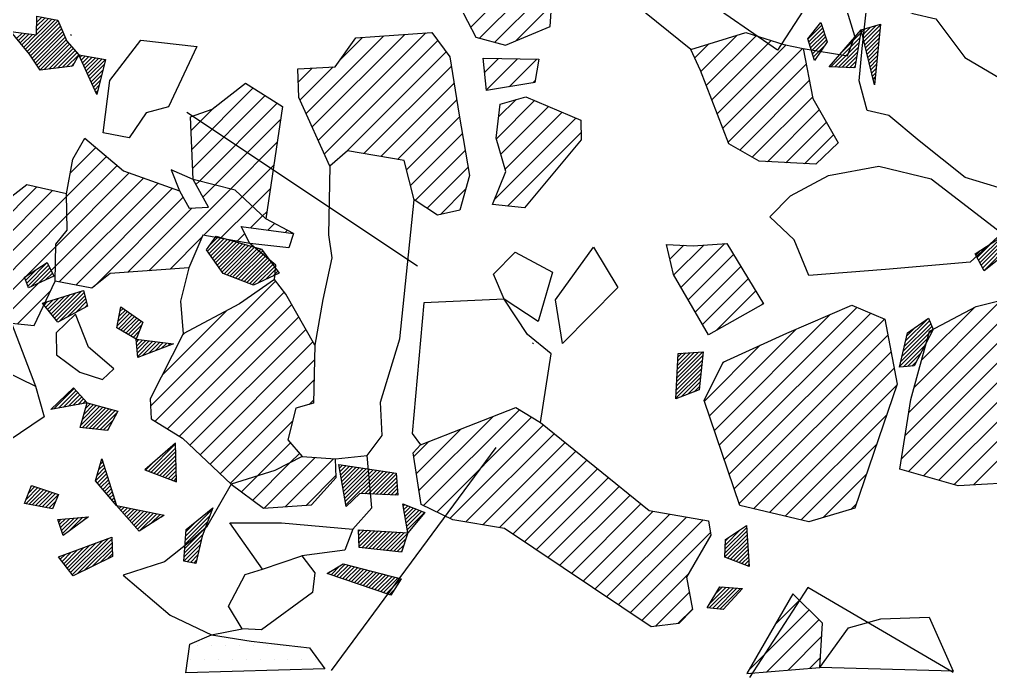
# Model space of a CAD drawing. Header units: metres. Extents: x -207 to 1, y -1800 to -1482.
# Drawn here: x -156.1 to -68.5, y -1800.4 to -1741 of the extents above; entities that cross this region are included whole.
import ezdxf

# ---------------------------------------------------------------- set-up
doc = ezdxf.new("R2010")
doc.units = ezdxf.units.M
doc.header["$LTSCALE"] = 25
doc.header["$MEASUREMENT"] = 0
doc.linetypes.add('STRICHPUNKTX2', pattern=[2, 1, -0.5, 0, -0.5])
doc.layers.get('0').update_dxf_attribs({"linetype": 'CONTINUOUS'})
for name, color, linetype in [('FEUER', 1, 'CONTINUOUS'), ('GRABUNGSGRENZE', 3, 'STRICHPUNKTX2'), ('KNOCHEN', 2, 'CONTINUOUS'), ('STEINE', 4, 'CONTINUOUS'), ('STEINESCHRAFF', 4, 'CONTINUOUS')]:
    doc.layers.add(name, color=color, linetype=linetype)

# ---------------------------------------------------------------- blocks, each defined once
blk = doc.blocks.new('*X2')
at = {"color": 0}
for p, q in [((-155.551, -1743.713), (-152.883, -1741.044)), ((-155.392, -1743.907), (-152.608, -1741.123)), ((-155.232, -1744.101), (-152.501, -1741.37)), ((-155.085, -1744.307), (-152.395, -1741.617)), ((-154.566, -1742.374), (-153.179, -1740.988)), ((-154.554, -1742.008), (-153.476, -1740.931)), ((-154.542, -1741.643), (-153.773, -1740.874)), ((-154.53, -1741.278), (-154.07, -1740.817)), ((-156.348, -1742.743), (-155.853, -1742.247)), ((-156.189, -1742.937), (-155.541, -1742.289)), ((-156.03, -1743.131), (-155.23, -1742.331)), ((-155.87, -1743.325), (-154.918, -1742.373)), ((-155.711, -1743.519), (-154.607, -1742.415)), ((-154.942, -1744.518), (-152.289, -1741.865)), ((-154.8, -1744.729), (-152.182, -1742.112)), ((-154.657, -1744.94), (-152.076, -1742.359)), ((-154.515, -1745.151), (-151.97, -1742.607)), ((-154.372, -1745.362), (-151.864, -1742.854)), ((-154.23, -1745.573), (-151.731, -1743.075)), ((-153.853, -1745.55), (-151.566, -1743.264)), ((-153.451, -1745.502), (-151.402, -1743.453)), ((-153.049, -1745.453), (-151.237, -1743.642)), ((-152.647, -1745.405), (-151.073, -1743.831)), ((-152.245, -1745.356), (-150.908, -1744.02)), ((-151.843, -1745.308), (-150.743, -1744.208)), ((-150.63, -1744.448), (-150.45, -1744.269)), ((-151.441, -1745.259), (-151.144, -1744.962)), ((-150.519, -1744.691), (-150.149, -1744.321)), ((-150.409, -1744.934), (-149.847, -1744.373)), ((-150.298, -1745.177), (-149.546, -1744.425)), ((-150.188, -1745.421), (-149.244, -1744.477)), ((-150.077, -1745.664), (-148.942, -1744.529)), ((-149.967, -1745.907), (-148.641, -1744.581)), ((-149.856, -1746.15), (-148.339, -1744.633)), ((-149.746, -1746.393), (-148.44, -1745.087)), ((-149.635, -1746.636), (-148.554, -1745.555)), ((-149.525, -1746.879), (-148.668, -1746.022)), ((-149.414, -1747.122), (-148.782, -1746.49)), ((-149.304, -1747.365), (-148.897, -1746.958)), ((-149.193, -1747.608), (-149.011, -1747.426)), ((-139.117, -1761.927), (-137.889, -1760.699)), ((-138.973, -1762.137), (-137.615, -1760.778)), ((-138.881, -1761.337), (-138.163, -1760.62)), ((-138.829, -1762.346), (-137.341, -1760.858)), ((-138.685, -1762.556), (-137.067, -1760.937)), ((-138.541, -1762.765), (-136.792, -1761.017)), ((-138.397, -1762.975), (-136.518, -1761.096)), ((-138.253, -1763.184), (-136.244, -1761.176)), ((-138.109, -1763.394), (-135.97, -1761.255)), ((-137.965, -1763.603), (-135.696, -1761.335)), ((-137.821, -1763.813), (-135.422, -1761.414)), ((-137.637, -1763.982), (-135.148, -1761.493)), ((-137.379, -1764.078), (-134.874, -1761.573)), ((-137.122, -1764.174), (-134.6, -1761.652)), ((-136.864, -1764.27), (-134.326, -1761.732)), ((-136.607, -1764.366), (-134.139, -1761.898)), ((-136.349, -1764.462), (-133.989, -1762.102)), ((-136.091, -1764.558), (-133.839, -1762.306)), ((-135.834, -1764.654), (-133.689, -1762.51)), ((-155.533, -1764.554), (-154.529, -1763.55)), ((-155.438, -1764.813), (-153.581, -1762.956)), ((-155.343, -1765.072), (-153.464, -1763.192)), ((-155.052, -1765.134), (-153.346, -1763.428)), ((-135.576, -1764.75), (-133.54, -1762.714)), ((-135.319, -1764.846), (-133.39, -1762.917)), ((-135.061, -1764.942), (-133.24, -1763.121)), ((-134.549, -1764.784), (-133.09, -1763.325)), ((-133.889, -1764.477), (-132.941, -1763.529)), ((-155.628, -1764.295), (-155.53, -1764.198)), ((-154.392, -1764.828), (-153.229, -1763.664)), ((-153.733, -1764.522), (-153.111, -1763.901)), ((-153.073, -1764.216), (-152.994, -1764.137)), ((-133.23, -1764.171), (-132.791, -1763.733)), ((-153.557, -1767.175), (-152.544, -1766.162)), ((-153.399, -1767.37), (-152.026, -1765.997)), ((-153.24, -1767.565), (-151.508, -1765.833)), ((-153.081, -1767.76), (-150.991, -1765.669)), ((-152.922, -1767.954), (-150.473, -1765.505)), ((-152.764, -1768.149), (-150.269, -1765.655)), ((-152.52, -1768.259), (-150.199, -1765.938)), ((-153.875, -1766.785), (-153.579, -1766.49)), ((-153.716, -1766.98), (-153.062, -1766.326)), ((-151.758, -1767.851), (-150.129, -1766.222)), ((-150.997, -1767.443), (-150.059, -1766.505)), ((-150.236, -1767.035), (-149.989, -1766.788)), ((-147.024, -1767.359), (-146.749, -1767.084)), ((-147.275, -1768.671), (-146.123, -1767.519)), ((-147.191, -1768.233), (-146.331, -1767.374)), ((-147.171, -1768.92), (-145.914, -1767.664)), ((-147.107, -1767.796), (-146.54, -1767.229)), ((-146.949, -1769.052), (-145.706, -1767.809)), ((-146.726, -1769.183), (-145.497, -1767.954)), ((-146.504, -1769.314), (-145.289, -1768.099)), ((-146.282, -1769.446), (-145.08, -1768.244)), ((-146.06, -1769.577), (-145.044, -1768.561)), ((-145.838, -1769.708), (-145.282, -1769.153)), ((-145.615, -1769.84), (-145.52, -1769.745)), ((-145.546, -1770.124), (-145.32, -1769.898)), ((-145.516, -1770.448), (-145.005, -1769.936)), ((-145.487, -1770.772), (-144.69, -1769.975)), ((-145.457, -1771.096), (-144.376, -1770.014)), ((-145.427, -1771.419), (-144.061, -1770.053)), ((-145, -1771.346), (-143.746, -1770.092)), ((-144.431, -1771.131), (-143.432, -1770.131)), ((-143.863, -1770.915), (-143.117, -1770.17)), ((-143.294, -1770.7), (-142.802, -1770.208)), ((-142.725, -1770.485), (-142.487, -1770.247)), ((-152.98, -1776.143), (-151.152, -1774.316)), ((-152.546, -1776.063), (-150.983, -1774.5)), ((-152.112, -1775.983), (-150.813, -1774.684)), ((-151.678, -1775.902), (-150.644, -1774.868)), ((-151.244, -1775.822), (-150.475, -1775.053)), ((-150.81, -1775.742), (-150.305, -1775.237)), ((-150.397, -1777.096), (-149.128, -1775.827)), ((-150.376, -1775.661), (-150.136, -1775.421)), ((-150.263, -1776.609), (-149.404, -1775.75)), ((-150.129, -1776.121), (-149.681, -1775.673)), ((-149.995, -1775.633), (-149.957, -1775.595)), ((-150.531, -1777.584), (-148.852, -1775.905)), ((-150.448, -1777.855), (-148.576, -1775.982)), ((-150.129, -1777.889), (-148.3, -1776.06)), ((-149.809, -1777.923), (-148.024, -1776.137)), ((-149.49, -1777.957), (-147.747, -1776.214)), ((-149.17, -1777.991), (-147.471, -1776.292)), ((-148.85, -1778.025), (-147.259, -1776.433)), ((-148.531, -1778.058), (-147.661, -1777.189)), ((-148.211, -1778.092), (-148.063, -1777.944)), ((-144.454, -1781.759), (-142.006, -1779.312)), ((-144.197, -1781.856), (-141.997, -1779.656)), ((-143.94, -1781.953), (-141.987, -1780)), ((-148.807, -1781.163), (-148.576, -1780.932)), ((-148.667, -1780.669), (-148.661, -1780.663)), ((-144.71, -1781.662), (-144.093, -1781.046)), ((-143.683, -1782.05), (-141.978, -1780.344)), ((-143.427, -1782.147), (-141.969, -1780.688)), ((-143.17, -1782.244), (-141.959, -1781.033)), ((-149.229, -1782.645), (-148.322, -1781.739)), ((-149.088, -1782.151), (-148.407, -1781.47)), ((-148.948, -1781.657), (-148.492, -1781.201)), ((-142.913, -1782.341), (-141.95, -1781.377)), ((-142.657, -1782.437), (-141.94, -1781.721)), ((-149.069, -1782.839), (-148.238, -1782.008)), ((-148.906, -1783.03), (-148.153, -1782.277)), ((-148.743, -1783.22), (-148.069, -1782.546)), ((-148.58, -1783.411), (-147.984, -1782.815)), ((-142.4, -1782.534), (-141.931, -1782.065)), ((-142.143, -1782.631), (-141.922, -1782.409)), ((-155.529, -1784.703), (-154.16, -1783.334)), ((-155.49, -1784.31), (-154.425, -1783.245)), ((-155.275, -1783.742), (-154.69, -1783.157)), ((-155.231, -1784.758), (-153.896, -1783.423)), ((-155.061, -1783.174), (-154.954, -1783.068)), ((-154.933, -1784.814), (-153.631, -1783.512)), ((-154.635, -1784.869), (-153.366, -1783.601)), ((-154.336, -1784.925), (-153.102, -1783.69)), ((-148.417, -1783.601), (-147.899, -1783.084)), ((-148.253, -1783.791), (-147.815, -1783.353)), ((-148.09, -1783.982), (-147.73, -1783.622)), ((-154.038, -1784.98), (-152.837, -1783.779)), ((-153.74, -1785.036), (-152.572, -1783.868)), ((-153.442, -1785.091), (-152.825, -1784.474)), ((-147.927, -1784.172), (-147.645, -1783.891)), ((-147.764, -1784.363), (-147.561, -1784.159)), ((-147.601, -1784.553), (-147.476, -1784.428)), ((-153.144, -1785.146), (-153.106, -1785.109)), ((-147.438, -1784.743), (-147.392, -1784.697)), ((-147.273, -1784.933), (-147.221, -1784.88)), ((-147.107, -1785.12), (-146.927, -1784.94)), ((-146.941, -1785.308), (-146.634, -1785)), ((-146.775, -1785.495), (-146.34, -1785.06)), ((-146.609, -1785.683), (-146.047, -1785.12)), ((-146.443, -1785.871), (-145.753, -1785.181)), ((-146.277, -1786.058), (-145.46, -1785.241)), ((-146.111, -1786.246), (-145.166, -1785.301)), ((-145.945, -1786.433), (-144.873, -1785.361)), ((-145.779, -1786.621), (-144.579, -1785.421)), ((-145.613, -1786.808), (-144.286, -1785.481)), ((-141.095, -1787.593), (-138.682, -1785.18)), ((-152.552, -1786.322), (-152.327, -1786.097)), ((-152.466, -1786.59), (-151.938, -1786.062)), ((-152.381, -1786.858), (-151.55, -1786.027)), ((-152.295, -1787.126), (-151.161, -1785.992)), ((-152.209, -1787.394), (-150.772, -1785.957)), ((-151.645, -1787.183), (-150.384, -1785.922)), ((-150.335, -1786.227), (-149.995, -1785.886)), ((-145.447, -1786.996), (-143.992, -1785.541)), ((-145.192, -1787.094), (-143.699, -1785.601)), ((-144.228, -1786.484), (-143.405, -1785.661)), ((-143.264, -1785.873), (-143.112, -1785.721)), ((-141.151, -1788.356), (-139.12, -1786.326)), ((-141.123, -1787.975), (-138.901, -1785.753)), ((-141.067, -1787.211), (-140.135, -1786.279)), ((-141.179, -1788.738), (-139.339, -1786.898)), ((-151.473, -1790.9), (-148.607, -1788.034)), ((-151.318, -1791.098), (-148.046, -1787.827)), ((-150.879, -1791.013), (-147.753, -1787.887)), ((-141.235, -1789.501), (-139.697, -1787.963)), ((-141.207, -1789.12), (-139.558, -1787.471)), ((-152.095, -1790.108), (-150.852, -1788.865)), ((-151.939, -1790.306), (-150.291, -1788.657)), ((-151.784, -1790.504), (-149.73, -1788.45)), ((-151.629, -1790.702), (-149.168, -1788.242)), ((-150.185, -1790.673), (-147.743, -1788.231)), ((-149.492, -1790.333), (-147.734, -1788.575)), ((-148.799, -1789.993), (-147.725, -1788.919)), ((-141.264, -1789.883), (-139.804, -1788.423)), ((-140.967, -1789.94), (-139.91, -1788.883)), ((-152.561, -1789.513), (-152.535, -1789.487)), ((-152.406, -1789.711), (-151.974, -1789.28)), ((-152.25, -1789.91), (-151.413, -1789.072)), ((-148.105, -1789.654), (-147.715, -1789.264)), ((-140.671, -1789.997), (-140.017, -1789.343)), ((-140.374, -1790.055), (-140.123, -1789.803))]:
    blk.add_line(p, q, dxfattribs=at)
blk = doc.blocks.new('*X3')
at = {"color": 0}
for p, q in [((-96.787, -1773.691), (-94.44, -1771.343)), ((-96.768, -1773.318), (-94.454, -1771.004)), ((-96.749, -1772.945), (-94.833, -1771.029)), ((-96.729, -1772.572), (-95.211, -1771.054)), ((-96.71, -1772.199), (-95.59, -1771.079)), ((-96.69, -1771.826), (-95.968, -1771.104)), ((-96.671, -1771.453), (-96.347, -1771.129)), ((-96.826, -1774.437), (-94.524, -1772.135)), ((-96.807, -1774.064), (-94.482, -1771.739)), ((-96.865, -1775.183), (-94.608, -1772.926)), ((-96.846, -1774.81), (-94.566, -1772.531)), ((-96.383, -1775.054), (-94.651, -1773.322)), ((-95.805, -1774.831), (-94.693, -1773.718)), ((-95.228, -1774.607), (-94.735, -1774.114)), ((-127.27, -1781.193), (-127.245, -1781.168)), ((-127.218, -1781.494), (-126.938, -1781.214)), ((-127.166, -1781.796), (-126.631, -1781.261)), ((-127.114, -1782.097), (-126.324, -1781.307)), ((-127.061, -1782.398), (-126.016, -1781.353)), ((-127.009, -1782.7), (-125.709, -1781.4)), ((-126.957, -1783.001), (-125.402, -1781.446)), ((-126.905, -1783.302), (-125.095, -1781.492)), ((-126.852, -1783.604), (-124.787, -1781.539)), ((-126.8, -1783.905), (-124.48, -1781.585)), ((-126.748, -1784.206), (-124.173, -1781.631)), ((-126.696, -1784.507), (-123.866, -1781.678)), ((-126.643, -1784.809), (-123.558, -1781.724)), ((-125.264, -1783.783), (-123.251, -1781.77)), ((-124.926, -1783.799), (-122.944, -1781.816)), ((-124.589, -1783.815), (-122.637, -1781.863)), ((-124.251, -1783.831), (-122.329, -1781.909)), ((-123.913, -1783.847), (-122.102, -1782.035)), ((-123.576, -1783.862), (-122.078, -1782.364)), ((-123.238, -1783.878), (-122.053, -1782.693)), ((-122.9, -1783.894), (-122.028, -1783.022)), ((-122.563, -1783.91), (-122.004, -1783.351)), ((-122.225, -1783.926), (-121.979, -1783.68)), ((-121.462, -1784.931), (-121.311, -1784.78)), ((-121.41, -1785.232), (-121.057, -1784.879)), ((-121.357, -1785.533), (-120.802, -1784.978)), ((-121.305, -1785.834), (-120.547, -1785.076)), ((-121.252, -1786.135), (-120.292, -1785.175)), ((-121.2, -1786.436), (-120.037, -1785.274)), ((-121.147, -1786.737), (-119.782, -1785.372)), ((-121.095, -1787.038), (-119.527, -1785.471)), ((-125.493, -1787.194), (-125.359, -1787.06)), ((-125.483, -1787.537), (-125.026, -1787.08)), ((-125.472, -1787.88), (-124.692, -1787.1)), ((-125.462, -1788.224), (-124.358, -1787.12)), ((-125.452, -1788.567), (-124.025, -1787.14)), ((-125.197, -1788.666), (-123.691, -1787.16)), ((-124.878, -1788.7), (-123.357, -1787.18)), ((-124.559, -1788.735), (-123.024, -1787.199)), ((-124.24, -1788.77), (-122.69, -1787.219)), ((-123.922, -1788.805), (-122.356, -1787.239)), ((-92.434, -1789.137), (-90.463, -1787.166)), ((-92.422, -1788.771), (-90.486, -1786.835)), ((-92.409, -1788.405), (-91.03, -1787.025)), ((-123.603, -1788.839), (-122.023, -1787.259)), ((-123.284, -1788.874), (-121.689, -1787.279)), ((-122.965, -1788.909), (-121.355, -1787.299)), ((-122.646, -1788.943), (-121.059, -1787.356)), ((-122.327, -1788.978), (-121.23, -1787.88)), ((-92.447, -1789.503), (-90.441, -1787.497)), ((-92.396, -1788.038), (-92.109, -1787.752)), ((-92.208, -1789.618), (-90.419, -1787.829)), ((-122.009, -1789.013), (-121.401, -1788.405)), ((-121.69, -1789.048), (-121.572, -1788.929)), ((-91.951, -1789.714), (-90.397, -1788.16)), ((-91.694, -1789.811), (-90.374, -1788.491)), ((-91.437, -1789.907), (-90.352, -1788.823)), ((-91.179, -1790.003), (-90.33, -1789.154)), ((-90.922, -1790.1), (-90.307, -1789.485)), ((-90.665, -1790.196), (-90.285, -1789.816)), ((-127.985, -1791.1), (-127.184, -1790.3)), ((-127.722, -1791.19), (-126.698, -1790.167)), ((-127.458, -1791.28), (-126.417, -1790.239)), ((-127.195, -1791.37), (-126.136, -1790.312)), ((-126.931, -1791.46), (-125.855, -1790.384)), ((-126.668, -1791.55), (-125.574, -1790.456)), ((-126.404, -1791.641), (-125.292, -1790.529)), ((-126.141, -1791.731), (-125.011, -1790.601)), ((-125.877, -1791.821), (-124.73, -1790.673)), ((-125.614, -1791.911), (-124.449, -1790.746)), ((-90.408, -1790.292), (-90.263, -1790.148)), ((-128.249, -1791.01), (-128.078, -1790.839)), ((-125.35, -1792.001), (-124.167, -1790.818)), ((-125.086, -1792.091), (-123.886, -1790.89)), ((-124.823, -1792.181), (-123.605, -1790.963)), ((-124.559, -1792.271), (-123.324, -1791.035)), ((-124.296, -1792.361), (-123.043, -1791.107)), ((-124.032, -1792.451), (-122.761, -1791.18)), ((-123.769, -1792.541), (-122.48, -1791.252)), ((-123.505, -1792.631), (-122.199, -1791.324)), ((-123.242, -1792.721), (-121.918, -1791.397)), ((-122.978, -1792.811), (-121.738, -1791.57)), ((-93.861, -1794.099), (-92.019, -1792.257)), ((-93.82, -1793.705), (-92.347, -1792.232)), ((-93.542, -1794.134), (-91.691, -1792.283)), ((-93.295, -1792.827), (-92.675, -1792.207)), ((-93.223, -1794.169), (-91.362, -1792.308)), ((-92.905, -1794.203), (-91.034, -1792.333)), ((-122.715, -1792.901), (-122.324, -1792.51))]:
    blk.add_line(p, q, dxfattribs=at)
blk = doc.blocks.new('*X4')
at = {"color": 0}
for p, q in [((-84.975, -1742.787), (-83.721, -1741.533)), ((-79.977, -1742.739), (-78.811, -1741.572)), ((-79.908, -1743.023), (-78.434, -1741.549)), ((-84.89, -1743.056), (-83.635, -1741.801)), ((-84.806, -1743.325), (-83.55, -1742.068)), ((-84.722, -1743.594), (-83.464, -1742.336)), ((-81.793, -1743.847), (-80.217, -1742.271)), ((-80.117, -1742.171), (-79.809, -1741.864)), ((-80.047, -1742.455), (-79.31, -1741.718)), ((-79.838, -1743.307), (-78.472, -1741.94)), ((-79.769, -1743.591), (-78.509, -1742.331)), ((-84.637, -1743.863), (-83.378, -1742.604)), ((-84.553, -1744.133), (-83.292, -1742.871)), ((-82.887, -1745.295), (-80.288, -1742.696)), ((-82.549, -1745.31), (-80.358, -1743.12)), ((-79.699, -1743.875), (-78.546, -1742.722)), ((-79.629, -1744.159), (-78.584, -1743.113)), ((-84.469, -1744.402), (-83.515, -1743.449)), ((-82.211, -1745.326), (-80.429, -1743.544)), ((-81.873, -1745.342), (-80.499, -1743.968)), ((-79.56, -1744.443), (-78.621, -1743.504)), ((-79.49, -1744.727), (-78.659, -1743.895)), ((-79.421, -1745.011), (-78.696, -1744.286)), ((-84.384, -1744.671), (-84.233, -1744.519)), ((-81.535, -1745.358), (-80.57, -1744.392)), ((-81.198, -1745.373), (-80.64, -1744.816)), ((-79.351, -1745.295), (-78.733, -1744.677)), ((-79.281, -1745.579), (-78.771, -1745.068)), ((-80.86, -1745.389), (-80.711, -1745.24)), ((-79.212, -1745.862), (-78.808, -1745.459)), ((-79.142, -1746.146), (-78.845, -1745.85)), ((-79.073, -1746.43), (-78.883, -1746.241)), ((-79.003, -1746.714), (-78.92, -1746.632)), ((-69.565, -1762.733), (-67.421, -1760.588)), ((-69.443, -1762.964), (-67.211, -1760.731)), ((-69.81, -1762.271), (-69.369, -1761.829)), ((-69.688, -1762.502), (-68.395, -1761.209)), ((-69.32, -1763.195), (-67.096, -1760.971)), ((-69.198, -1763.426), (-66.982, -1761.21)), ((-69.075, -1763.657), (-66.868, -1761.449)), ((-76.476, -1771.411), (-73.786, -1768.721)), ((-76.367, -1770.948), (-73.887, -1768.468)), ((-76.258, -1770.486), (-73.987, -1768.215)), ((-76.149, -1770.023), (-74.143, -1768.017)), ((-76.04, -1769.56), (-75.319, -1768.84)), ((-76.694, -1772.336), (-74.018, -1769.66)), ((-76.585, -1771.873), (-73.685, -1768.974)), ((-76.348, -1772.343), (-74.399, -1770.394)), ((-75.966, -1772.315), (-74.779, -1771.128)), ((-75.583, -1772.286), (-75.16, -1771.862))]:
    blk.add_line(p, q, dxfattribs=at)
blk = doc.blocks.new('*X13')
at = {"color": 0}
for p, q in [((-115.374, -1741.719), (-107.607, -1733.953)), ((-114.584, -1742.698), (-107.932, -1736.046)), ((-113.194, -1743.075), (-108.025, -1737.906)), ((-111.278, -1742.926), (-108.096, -1739.745)), ((-108.255, -1741.671), (-108.205, -1741.621)), ((-130.23, -1749.505), (-123.23, -1742.505)), ((-129.68, -1750.722), (-121.324, -1742.367)), ((-129.13, -1751.94), (-119.418, -1742.228)), ((-94.619, -1745.714), (-91.352, -1742.446)), ((-94.128, -1746.99), (-89.631, -1742.493)), ((-128.58, -1753.157), (-118.353, -1742.931)), ((-127.17, -1744.676), (-125.136, -1742.643)), ((-95.169, -1744.496), (-93.902, -1743.229)), ((-93.636, -1748.266), (-88.287, -1742.917)), ((-93.145, -1749.542), (-86.927, -1743.325)), ((-126.689, -1753.034), (-117.601, -1743.947)), ((-92.653, -1750.819), (-85.464, -1743.63)), ((-114.12, -1745.769), (-112.886, -1744.535)), ((-113.955, -1747.372), (-111.157, -1744.574)), ((-111.904, -1747.089), (-109.428, -1744.613)), ((-92.162, -1752.095), (-85.12, -1745.054)), ((-130.94, -1746.679), (-129.675, -1745.414)), ((-130.781, -1748.287), (-127.798, -1745.305)), ((-125.012, -1753.125), (-117.131, -1745.244)), ((-123.503, -1753.385), (-116.883, -1746.764)), ((-109.793, -1746.746), (-109.565, -1746.517)), ((-91.106, -1752.807), (-84.837, -1746.538)), ((-140.539, -1752.742), (-134.998, -1747.202)), ((-140.465, -1754.436), (-133.916, -1747.887)), ((-139.856, -1755.595), (-132.834, -1748.573)), ((-121.995, -1753.644), (-116.636, -1748.285)), ((-113.07, -1751.79), (-109.614, -1748.334)), ((-112.863, -1749.815), (-111.288, -1748.24)), ((-89.985, -1753.454), (-84.554, -1748.022)), ((-140.612, -1751.048), (-138.506, -1748.941)), ((-112.677, -1753.164), (-108.374, -1748.862)), ((-112.284, -1754.539), (-107.134, -1749.389)), ((-88.621, -1753.857), (-83.94, -1749.176)), ((-138.452, -1755.959), (-132.551, -1750.058)), ((-121.167, -1754.584), (-116.388, -1749.804)), ((-113.227, -1757.25), (-105.893, -1749.917)), ((-86.941, -1753.945), (-83.295, -1750.299)), ((-120.804, -1755.989), (-116.134, -1751.318)), ((-112.063, -1757.854), (-105.432, -1751.223)), ((-137.048, -1756.322), (-132.86, -1752.134)), ((-85.261, -1754.033), (-82.651, -1751.423)), ((-120.386, -1757.338), (-115.88, -1752.832)), ((-135.989, -1757.031), (-133.168, -1754.211)), ((-119.322, -1758.042), (-115.627, -1754.346)), ((-162.107, -1765.471), (-153.098, -1756.462)), ((-161.928, -1763.525), (-154.534, -1756.131)), ((-135.073, -1757.883), (-133.477, -1756.287)), ((-118.123, -1758.611), (-115.852, -1756.339)), ((-161.758, -1766.891), (-151.832, -1756.965)), ((-160.926, -1767.826), (-151.809, -1758.709)), ((-134.157, -1758.735), (-133.786, -1758.364)), ((-159.384, -1768.052), (-152.82, -1761.488)), ((-97.411, -1762.648), (-96.156, -1761.392)), ((-97.075, -1764.079), (-94.365, -1761.369)), ((-96.425, -1765.197), (-92.473, -1761.245)), ((-95.774, -1766.314), (-91.681, -1762.221)), ((-157.833, -1768.269), (-152.852, -1763.287)), ((-95.124, -1767.431), (-91.011, -1763.319)), ((-94.474, -1768.549), (-90.341, -1764.416)), ((-156.264, -1768.467), (-153.283, -1765.487)), ((-93.216, -1769.059), (-89.671, -1765.514)), ((-92.956, -1779.406), (-80.531, -1766.981)), ((-89.16, -1766.77), (-89.001, -1766.612)), ((-93.403, -1778.085), (-82.949, -1767.631)), ((-92.51, -1780.727), (-79.298, -1767.516)), ((-92.063, -1782.048), (-78.065, -1768.05)), ((-93.85, -1776.764), (-86.062, -1768.976)), ((-91.616, -1783.369), (-77.749, -1769.502)), ((-94.296, -1775.443), (-89.262, -1770.408)), ((-91.17, -1784.69), (-77.466, -1770.987)), ((-92.678, -1772.057), (-92.492, -1771.871)), ((-89.873, -1785.161), (-77.183, -1772.471)), ((-88.437, -1785.494), (-76.941, -1773.998)), ((-119.636, -1784.872), (-110.985, -1776.221)), ((-87.002, -1785.826), (-77.853, -1776.677)), ((-120.052, -1783.521), (-113.369, -1776.838)), ((-118.445, -1785.449), (-109.885, -1776.89)), ((-117.255, -1786.027), (-108.821, -1777.593)), ((-120.285, -1781.986), (-116.269, -1777.97)), ((-115.809, -1786.348), (-107.845, -1778.385)), ((-120.517, -1780.451), (-119.169, -1779.102)), ((-114.294, -1786.602), (-106.869, -1779.176)), ((-85.567, -1786.159), (-78.765, -1779.357)), ((-112.779, -1786.855), (-105.893, -1779.968)), ((-111.591, -1787.434), (-104.916, -1780.76)), ((-110.533, -1788.144), (-103.94, -1781.551)), ((-109.475, -1788.854), (-102.964, -1782.343)), ((-83.584, -1785.944), (-79.677, -1782.037)), ((-108.417, -1789.564), (-101.988, -1783.134)), ((-107.36, -1790.274), (-101.012, -1783.926)), ((-106.302, -1790.984), (-100.035, -1784.717)), ((-105.244, -1791.693), (-98.931, -1785.381)), ((-81.081, -1785.208), (-80.589, -1784.717)), ((-104.186, -1792.403), (-97.425, -1785.642)), ((-103.128, -1793.113), (-95.919, -1785.904)), ((-102.07, -1793.823), (-94.413, -1786.166)), ((-101.012, -1794.533), (-93.762, -1787.282)), ((-99.955, -1795.243), (-95.801, -1791.09)), ((-98.702, -1795.758), (-95.663, -1792.719)), ((-96.693, -1795.517), (-95.379, -1794.203))]:
    blk.add_line(p, q, dxfattribs=at)
blk = doc.blocks.new('*X14')
at = {"color": 0}
for p, q in [((-150.24, -1751.837), (-150.165, -1751.762)), ((-151.488, -1754.852), (-149.205, -1752.57)), ((-151.832, -1756.965), (-148.245, -1753.378)), ((-151.809, -1758.709), (-147.285, -1754.186)), ((-152.852, -1763.287), (-144.883, -1755.319)), ((-152.82, -1761.488), (-146.187, -1754.855)), ((-140.169, -1755.908), (-139.856, -1755.595)), ((-152.499, -1764.702), (-143.579, -1755.783)), ((-151.009, -1764.98), (-142.276, -1756.247)), ((-144.407, -1763.682), (-137.048, -1756.322)), ((-139.543, -1757.05), (-138.452, -1755.959)), ((-149.359, -1765.098), (-141.326, -1757.065)), ((-139.444, -1760.486), (-135.989, -1757.031)), ((-146.308, -1763.814), (-140.536, -1758.043)), ((-137.95, -1760.76), (-135.073, -1757.883)), ((-135.239, -1759.817), (-134.157, -1758.735)), ((-133.678, -1760.024), (-133.076, -1759.422)), ((-132.117, -1760.231), (-131.923, -1760.037)), ((-142.507, -1763.549), (-139.662, -1760.705)), ((-136.455, -1761.033), (-135.764, -1760.342))]:
    blk.add_line(p, q, dxfattribs=at)
blk = doc.blocks.new('*X15')
at = {"color": 0}
for p, q in [((-144.265, -1775.914), (-132.964, -1764.612)), ((-143.842, -1777.258), (-132.197, -1765.614)), ((-142.751, -1777.936), (-131.535, -1766.72)), ((-143.212, -1773.094), (-137.389, -1767.27)), ((-141.661, -1778.613), (-130.898, -1767.85)), ((-141.394, -1769.507), (-141.171, -1769.284)), ((-140.708, -1779.428), (-130.26, -1768.98)), ((-139.799, -1780.287), (-129.623, -1770.111)), ((-138.891, -1781.146), (-129.481, -1771.737)), ((-137.982, -1782.006), (-129.521, -1773.544)), ((-129.953, -1775.744), (-129.56, -1775.351)), ((-137.074, -1782.865), (-131.442, -1777.233)), ((-134.646, -1782.205), (-131.654, -1779.212)), ((-131.666, -1780.992), (-130.837, -1780.164)), ((-135.051, -1784.377), (-131.666, -1780.992)), ((-133.988, -1785.082), (-129.428, -1780.522)), ((-132.09, -1784.952), (-127.776, -1780.638)), ((-136.067, -1783.625), (-134.646, -1782.205)), ((-130.192, -1784.822), (-127.539, -1782.169))]:
    blk.add_line(p, q, dxfattribs=at)
blk = doc.blocks.new('*X16')
at = {"color": 0}
for p, q in [((-76.197, -1778.556), (-62.812, -1765.172)), ((-76.525, -1780.652), (-61.8, -1765.928)), ((-75.868, -1776.46), (-65.167, -1765.759)), ((-75.385, -1774.209), (-67.522, -1766.346)), ((-74.707, -1771.763), (-69.935, -1766.991)), ((-75.903, -1781.798), (-61.429, -1767.324)), ((-74.526, -1782.189), (-61.058, -1768.721)), ((-74.028, -1769.317), (-73.727, -1769.015)), ((-73.149, -1782.58), (-60.687, -1770.118)), ((-71.772, -1782.971), (-60.317, -1771.515)), ((-70.035, -1783.001), (-59.946, -1772.912)), ((-87.9, -1795.563), (-85.735, -1793.398)), ((-90.315, -1799.746), (-84.853, -1794.284)), ((-88.674, -1799.873), (-83.971, -1795.17)), ((-86.746, -1799.712), (-83.724, -1796.69)), ((-84.818, -1799.552), (-83.824, -1798.558))]:
    blk.add_line(p, q, dxfattribs=at)
blk = doc.blocks.new('*X18')
at = {"color": 0}
for p, q in [((-140, -1797.5), (-140, -1797.5)), ((-138.75, -1797.5), (-138.75, -1797.5)), ((-137.5, -1797.5), (-137.5, -1797.5)), ((-136.25, -1797.5), (-136.25, -1797.5)), ((-135, -1797.5), (-135, -1797.5)), ((-133.75, -1797.5), (-133.75, -1797.5)), ((-132.5, -1797.5), (-132.5, -1797.5)), ((-140.625, -1798.75), (-140.625, -1798.75)), ((-139.375, -1798.75), (-139.375, -1798.75)), ((-138.125, -1798.75), (-138.125, -1798.75)), ((-136.875, -1798.75), (-136.875, -1798.75)), ((-135.625, -1798.75), (-135.625, -1798.75)), ((-134.375, -1798.75), (-134.375, -1798.75)), ((-133.125, -1798.75), (-133.125, -1798.75)), ((-131.875, -1798.75), (-131.875, -1798.75)), ((-130.625, -1798.75), (-130.625, -1798.75)), ((-129.375, -1798.75), (-129.375, -1798.75))]:
    blk.add_line(p, q, dxfattribs=at)

msp = doc.modelspace()

# ---------------------------------------------------------------- linework, layer by layer
at = {"layer": 'FEUER'}
msp.add_lwpolyline([(-131.375, -1760.329), (-133.88, -1758.993)], dxfattribs=at)
at = {"layer": 'GRABUNGSGRENZE', "flags": 128}
for points in [[(-0.052, -1607.516), (-87.692, -1743.794), (-206.993, -1661.307), (-84.567, -1481.764), (-3.989, -1535.257), (-37.613, -1585.227)], [(-127.93, -1799.736), (-107.351, -1771.843), (-200.037, -1710.035)]]:
    msp.add_lwpolyline(points, dxfattribs=at)
at = {"layer": 'GRABUNGSGRENZE'}
msp.add_lwpolyline([(-71.849, -1799.909), (-84.983, -1792.256), (-90.22, -1800.381)], dxfattribs=at)
at = {"layer": 'KNOCHEN'}
for points in [[(-156.869, -1742.109), (-154.567, -1742.421), (-154.512, -1740.732), (-152.62, -1741.095), (-151.805, -1742.99), (-150.733, -1744.22), (-151.298, -1745.242), (-154.216, -1745.594), (-155.185, -1744.159), (-156.869, -1742.109)], [(-84.368, -1744.722), (-84.978, -1742.776), (-83.798, -1741.295), (-83.239, -1743.036), (-84.368, -1744.722)], [(-78.949, -1746.934), (-80.166, -1741.968), (-78.426, -1741.46), (-78.949, -1746.934)], [(-83.039, -1745.288), (-80.166, -1741.968), (-80.737, -1745.395), (-83.039, -1745.288)], [(-149.104, -1747.805), (-150.733, -1744.22), (-148.329, -1744.635), (-149.104, -1747.805)], [(-139.207, -1761.796), (-138.335, -1760.57), (-134.244, -1761.755), (-132.662, -1763.908), (-134.967, -1764.978), (-137.728, -1763.948), (-139.207, -1761.796)], [(-69.059, -1763.688), (-69.874, -1762.151), (-67.312, -1760.519), (-66.701, -1761.799), (-69.059, -1763.688)], [(-155.282, -1765.241), (-155.638, -1764.268), (-153.588, -1762.942), (-152.977, -1764.171), (-155.282, -1765.241)], [(-152.628, -1768.316), (-154.005, -1766.625), (-150.319, -1765.456), (-149.964, -1766.89), (-152.628, -1768.316)], [(-147.307, -1768.84), (-146.945, -1766.947), (-144.952, -1768.333), (-145.57, -1769.867), (-147.307, -1768.84)], [(-75.979, -1769.301), (-74.083, -1767.975), (-73.675, -1768.999), (-75.371, -1772.27), (-76.702, -1772.37), (-75.979, -1769.301)], [(-145.42, -1771.505), (-145.57, -1769.867), (-142.193, -1770.283), (-145.42, -1771.505)], [(-96.868, -1775.243), (-96.655, -1771.15), (-94.403, -1771.001), (-94.769, -1774.429), (-96.868, -1775.243)], [(-153.259, -1776.195), (-151.208, -1774.255), (-149.982, -1775.588), (-153.259, -1776.195)], [(-150.601, -1777.838), (-149.982, -1775.588), (-147.221, -1776.362), (-148.146, -1778.099), (-150.601, -1777.838)], [(-142.008, -1779.238), (-144.776, -1781.637), (-141.913, -1782.718), (-142.008, -1779.238)], [(-149.23, -1782.651), (-148.663, -1780.657), (-147.342, -1784.855), (-149.23, -1782.651)], [(-126.619, -1784.952), (-127.276, -1781.164), (-122.109, -1781.942), (-121.96, -1783.938), (-125.388, -1783.777), (-126.619, -1784.952)], [(-155.631, -1784.684), (-155.013, -1783.048), (-152.559, -1783.872), (-153.124, -1785.15), (-155.631, -1784.684)], [(-147.342, -1784.855), (-143.045, -1785.735), (-145.3, -1787.163), (-147.342, -1784.855)], [(-141.264, -1789.883), (-141.053, -1787.018), (-138.644, -1785.079), (-139.621, -1787.635), (-140.189, -1790.09), (-141.264, -1789.883)], [(-121.046, -1787.317), (-121.501, -1784.707), (-119.507, -1785.479), (-121.046, -1787.317)], [(-152.157, -1787.557), (-152.615, -1786.123), (-149.851, -1785.873), (-152.157, -1787.557)], [(-125.45, -1788.638), (-125.497, -1787.052), (-121.046, -1787.317), (-121.613, -1789.056), (-125.45, -1788.638)], [(-90.249, -1790.352), (-92.448, -1789.528), (-92.393, -1787.942), (-90.497, -1786.667), (-90.249, -1790.352)], [(-151.244, -1791.192), (-152.571, -1789.501), (-147.757, -1787.72), (-147.71, -1789.46), (-151.244, -1791.192)], [(-128.32, -1790.986), (-126.886, -1790.119), (-121.669, -1791.461), (-122.594, -1792.943), (-128.32, -1790.986)], [(-94.044, -1794.079), (-92.914, -1792.188), (-90.867, -1792.346), (-92.611, -1794.236), (-94.044, -1794.079)]]:
    msp.add_lwpolyline(points, dxfattribs=at)
at = {"layer": 'STEINE'}
for points in [[(-85.389, -1743.645), (-81.4, -1744.319), (-80.731, -1742.53), (-81.747, -1739.15), (-84.447, -1733.874), (-85.662, -1727.987), (-87.041, -1726.807)], [(-110.59, -1731.617), (-117.918, -1736.82), (-114.912, -1742.609), (-112.252, -1743.331), (-108.206, -1741.651), (-108.047, -1738.889), (-107.99, -1736.381), (-107.576, -1733.977)], [(-95.521, -1743.726), (-100.629, -1739.621), (-105.682, -1733.93)], [(-65.82, -1756.787), (-70.78, -1755.292), (-74.918, -1751.957), (-77.676, -1749.7), (-79.619, -1749.235), (-80.33, -1746.573), (-80.068, -1743.657), (-79.65, -1739.82), (-78.216, -1739.26), (-75.507, -1740.494), (-73.41, -1740.959), (-70.808, -1744.444), (-65.391, -1747.628), (-65.963, -1751.977), (-64.126, -1754.334), (-65.82, -1756.787)], [(-128.087, -1754.247), (-130.888, -1748.049), (-130.985, -1745.491), (-127.607, -1745.293), (-125.76, -1742.688), (-118.902, -1742.191), (-117.269, -1744.395), (-116.411, -1749.667), (-115.501, -1755.093), (-116.378, -1758.212), (-118.375, -1758.669), (-120.47, -1757.282)], [(-84.235, -1754.086), (-89.351, -1753.819), (-92.111, -1752.227), (-94.655, -1745.621), (-95.521, -1743.726), (-90.554, -1742.201), (-87.128, -1743.283), (-85.389, -1743.645), (-84.529, -1748.15), (-82.235, -1752.146), (-84.235, -1754.086)], [(-148.548, -1751.235), (-147.924, -1746.529), (-145.153, -1742.902), (-140.089, -1743.476), (-142.659, -1748.894), (-144.655, -1749.452), (-146.195, -1751.701), (-148.548, -1751.235)], [(-113.95, -1747.421), (-114.25, -1744.504), (-109.236, -1744.617), (-109.599, -1746.714), (-113.95, -1747.421)], [(-140.665, -1749.819), (-138.719, -1749.107), (-135.695, -1746.76), (-132.374, -1748.865), (-133.88, -1758.993), (-136.637, -1756.429), (-140.421, -1755.448), (-140.665, -1749.819)], [(-113.409, -1757.707), (-112.226, -1754.742), (-113.089, -1751.721), (-112.724, -1748.652), (-110.42, -1747.991), (-105.462, -1750.1), (-105.414, -1751.891), (-110.544, -1758.02), (-113.409, -1757.707)], [(-140.797, -1763.43), (-147.91, -1763.926), (-149.551, -1765.253), (-152.875, -1764.632), (-152.817, -1761.306), (-151.791, -1760.029), (-151.835, -1756.754), (-151.265, -1753.634), (-150.187, -1751.743), (-146.714, -1754.667), (-141.652, -1756.469)], [(-129.453, -1770.413), (-129.566, -1775.632), (-131.153, -1776.089), (-131.876, -1778.953), (-130.6, -1780.44), (-127.581, -1780.651), (-124.715, -1780.35), (-123.381, -1778.562), (-123.528, -1775.543), (-121.776, -1769.816), (-120.47, -1757.282), (-121.383, -1753.75), (-126.498, -1752.869), (-128.087, -1754.247), (-128.203, -1760.438), (-127.9, -1762.537), (-128.727, -1766.27), (-129.453, -1770.413)], [(-140.421, -1755.448), (-142.415, -1754.574), (-141.652, -1756.469), (-140.785, -1758.057), (-139.045, -1757.959), (-140.421, -1755.448)], [(-67.465, -1760.314), (-70.336, -1762.917), (-77.962, -1763.566), (-84.871, -1764.114), (-86.194, -1760.887), (-88.39, -1758.836), (-86.544, -1756.947), (-83.112, -1755.112), (-78.556, -1754.252), (-73.851, -1755.388), (-67.465, -1760.314)], [(-151.835, -1756.754), (-155.415, -1755.928), (-158.695, -1758.479), (-164.225, -1759.951), (-161.878, -1762.975), (-162.192, -1766.403), (-160.916, -1767.838), (-156.824, -1768.41), (-154.777, -1768.619), (-152.875, -1764.632)], [(-135.317, -1761.241), (-136.081, -1759.705), (-131.375, -1760.329), (-131.787, -1761.607), (-135.317, -1761.241)], [(-133.073, -1764.47), (-132.968, -1763.191), (-135.317, -1761.241), (-139.562, -1760.465), (-140.797, -1763.43), (-141.571, -1766.447), (-141.321, -1769.364)], [(-107.091, -1770.257), (-107.748, -1766.316), (-104.309, -1761.564), (-102.117, -1765.202), (-107.091, -1770.257)], [(-93.939, -1769.467), (-97.1, -1764.036), (-97.708, -1761.323), (-95.303, -1761.43), (-92.284, -1761.232), (-88.97, -1766.663), (-93.939, -1769.467)], [(-109.287, -1768.257), (-112.353, -1766.255), (-113.32, -1764.001), (-111.372, -1762.01), (-107.998, -1763.808), (-109.287, -1768.257)], [(-129.453, -1770.413), (-132.052, -1765.803), (-133.073, -1764.47), (-136.25, -1766.663), (-141.321, -1769.364), (-144.302, -1775.242), (-144.204, -1777.033), (-141.393, -1778.779), (-137.001, -1782.933)], [(-60.763, -1784.634), (-65.058, -1782.731), (-71.403, -1783.075), (-76.67, -1781.58), (-75.685, -1775.289), (-73.983, -1769.152), (-69.782, -1766.91), (-62.051, -1764.982), (-59.006, -1776.45), (-60.763, -1784.634)], [(-109.102, -1777.365), (-108.117, -1771.176), (-110.262, -1769.432), (-112.353, -1766.255), (-119.62, -1766.597), (-120.669, -1778.364), (-119.903, -1779.389)], [(-80.72, -1785.102), (-84.868, -1786.321), (-91.107, -1784.875), (-94.31, -1775.402), (-92.614, -1771.926), (-86.878, -1769.329), (-80.988, -1766.783), (-78.023, -1768.069), (-76.91, -1773.904), (-80.72, -1785.102)], [(-151.04, -1767.604), (-152.783, -1769.288), (-152.736, -1771.284), (-150.642, -1772.824), (-148.596, -1773.493), (-147.571, -1772.523), (-149.869, -1770.574), (-151.04, -1767.604)], [(-162.107, -1774.436), (-158.208, -1769.584), (-156.824, -1768.41), (-154.636, -1774.094)], [(-160.943, -1780.221), (-164.678, -1780.417), (-165.947, -1775.298), (-162.107, -1774.436), (-157.396, -1772.758), (-154.636, -1774.094), (-153.874, -1776.859), (-157.102, -1779.052), (-160.943, -1780.221)], [(-111.3, -1776.03), (-109.102, -1777.365), (-99.295, -1785.318), (-93.924, -1786.25), (-93.723, -1787.53), (-95.931, -1791.312), (-95.374, -1794.23), (-96.605, -1795.506), (-99.113, -1795.808), (-112.347, -1786.927), (-117.001, -1786.149), (-119.864, -1784.761), (-120.57, -1780.104), (-119.903, -1779.389), (-111.3, -1776.03)], [(-130.6, -1780.44), (-133.059, -1781.714), (-137.001, -1782.933), (-139.21, -1786.818), (-140.697, -1788.094), (-143.003, -1789.931), (-146.741, -1791.151), (-142.502, -1794.742), (-138.771, -1796.541), (-136.006, -1795.984)], [(-137.001, -1782.933), (-134.09, -1785.089), (-129.74, -1784.791), (-127.534, -1782.34), (-127.581, -1780.651)], [(-126.009, -1787), (-124.316, -1785.059), (-124.715, -1780.35)], [(-134.153, -1790.615), (-137.111, -1786.413), (-132.455, -1786.423), (-126.009, -1787), (-126.729, -1788.891), (-130.619, -1789.395)], [(-136.006, -1795.984), (-137.23, -1793.934), (-135.74, -1791.072), (-134.153, -1790.615), (-130.619, -1789.395), (-129.446, -1790.932), (-129.654, -1792.723), (-134.267, -1796.09), (-136.006, -1795.984)], [(-83.873, -1799.474), (-83.659, -1795.483), (-86.314, -1792.816), (-90.475, -1800.022), (-83.873, -1799.474)], [(-83.873, -1799.474), (-81.307, -1795.897), (-78.388, -1795.085), (-74.039, -1794.941), (-71.849, -1799.807), (-83.873, -1799.474)], [(-141.081, -1799.964), (-140.717, -1797.355), (-138.771, -1796.541), (-135.19, -1797.111), (-129.921, -1797.685), (-128.543, -1799.582), (-141.081, -1799.964)]]:
    msp.add_lwpolyline(points, dxfattribs=at)

# ---------------------------------------------------------------- block references
at = {"layer": 'FEUER'}
for name in ['*X13', '*X16', '*X15', '*X14']:
    msp.add_blockref(name, (0, 0), dxfattribs=at)
at = {"layer": 'KNOCHEN'}
for name in ['*X4', '*X2', '*X3']:
    msp.add_blockref(name, (0, 0), dxfattribs=at)
at = {"layer": 'STEINESCHRAFF'}
msp.add_blockref('*X18', (0, 0), dxfattribs=at)

doc.saveas('drawing.dxf')
